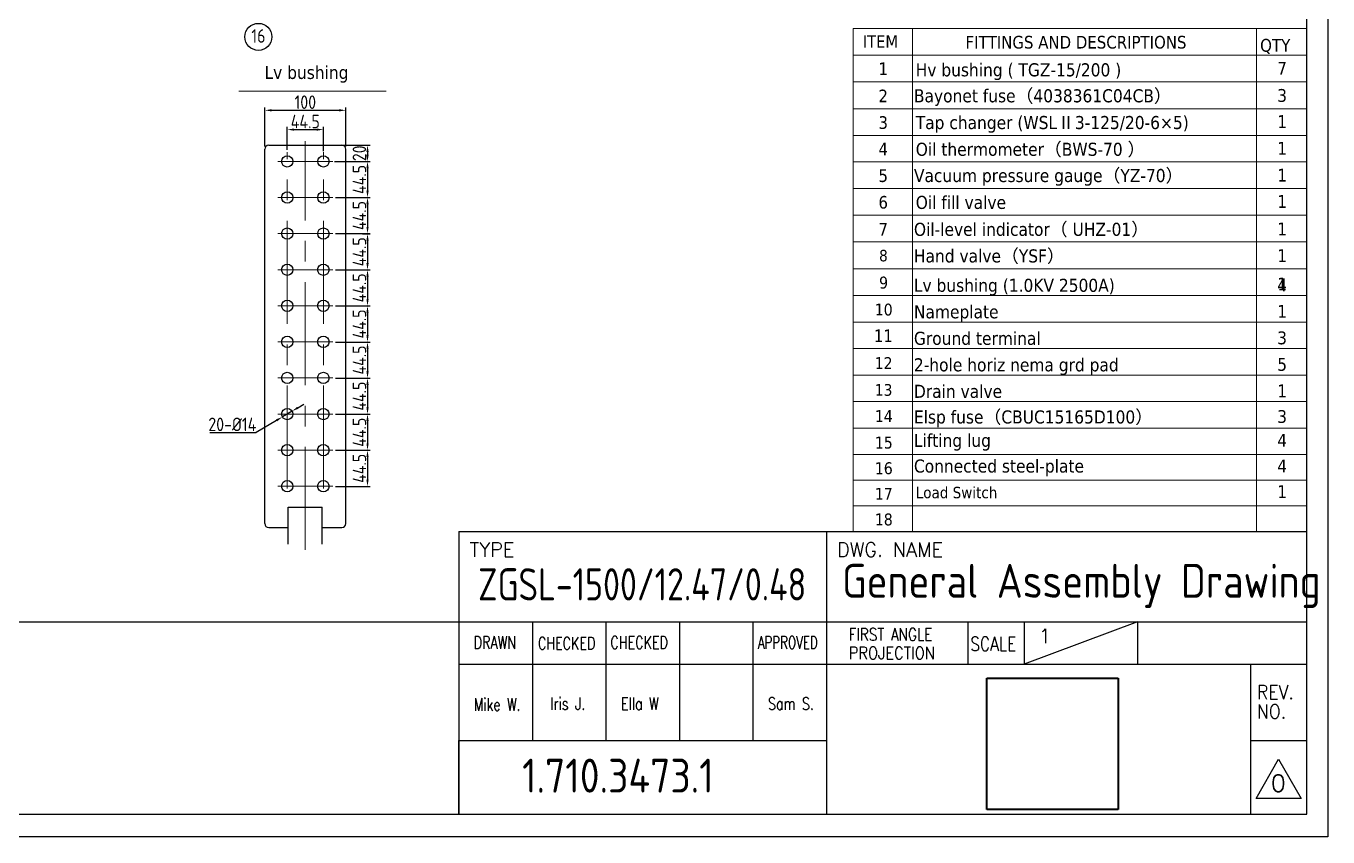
# Model space of a CAD drawing. Extents: x -9568 to -1230, y 8910 to 14862.
# Drawn here: x -6046 to -1230, y 8910 to 11910 of the extents above; entities that cross this region are included whole.
import ezdxf

# ---------------------------------------------------------------- set-up
doc = ezdxf.new("R2010")
doc.units = 0
doc.header["$LTSCALE"] = 12
doc.linetypes.add('CENTER', pattern=[50.8, 31.75, -6.35, 6.35, -6.35])
doc.layers.get('0').update_dxf_attribs({"linetype": 'CONTINUOUS', "lineweight": 25})
doc.layers.get('Defpoints').update_dxf_attribs({"linetype": 'CONTINUOUS'})
for name, color, linetype in [('1', 4, 'CONTINUOUS'), ('2', 3, 'CONTINUOUS'), ('4标注层', 3, 'CONTINUOUS'), ('细线', 1, 'CONTINUOUS')]:
    doc.layers.add(name, color=color, linetype=linetype)
for name, color, linetype, lineweight in [('1粗实线', 4, 'CONTINUOUS', 40), ('中心线', 1, 'CENTER', 20), ('粗实线', 7, 'CONTINUOUS', 25), ('铁心', 3, 'CONTINUOUS', 0)]:
    doc.layers.add(name, color=color, linetype=linetype, lineweight=lineweight)
doc.styles.add('ROMANS', font='romans.shx', dxfattribs={"bigfont": 'whgtxt.shx'})
doc.styles.get("Standard").update_dxf_attribs({"font": 'gbenor.shx', "bigfont": 'gbcbig.shx'})
doc.styles.add('Tahoma$001', font='tahoma.ttf', dxfattribs={"height": 2.159784})
doc.dimstyles.new('1-10横', dxfattribs={"dimscale": 10, "dimtxt": 3.5, "dimasz": 2.5, "dimexe": 1, "dimexo": 1, "dimgap": 0.5, "dimtad": 1, "dimtoh": 1, "dimdec": 1, "dimdsep": 46, "dimtxsty": 'Standard', "dimcen": 0.09, "dimclrd": 256, "dimclre": 256, "dimclrt": 256, "dimadec": 1, "dimazin": 0, "dimtfac": 1, "dimtdec": 1, "dimtmove": 0, "dimatfit": 3, "dimfxl": 1, "dimtzin": 0, "dimarcsym": 0})
picture_1 = doc.add_image_def('image1.jpg', size_in_pixel=(470, 470))

# ---------------------------------------------------------------- blocks, each defined once
blk = doc.blocks.new('*D9069')
at = {"layer": '4标注层', "lineweight": -2}
for p, q in [((-5079.5, 11452.1), (-5079.5, 11537.1)), ((-5054.5, 11527.1), (-4971, 11527.1)), ((-4946, 11447.9), (-4946, 11537.1))]:
    blk.add_line(p, q, dxfattribs=at)
at = {"layer": '4标注层'}
for points in [[(-5054.5, 11531.3), (-5054.5, 11522.9), (-5079.5, 11527.1)], [(-4971, 11522.9), (-4971, 11531.3), (-4946, 11527.1)]]:
    blk.add_solid(points, dxfattribs=at)
at = {"layer": 'Defpoints', "color": 0}
for p in [(-4946, 11527.1), (-5079.5, 11442.1), (-4946, 11437.9)]:
    blk.add_point(p, dxfattribs=at)
at = {"layer": '4标注层', "insert": (-5012.8, 11557.1), "char_height": 50, "attachment_point": 5}
blk.add_mtext('\\A1;44.5', dxfattribs=at)
blk = doc.blocks.new('*D9072')
at = {"layer": '4标注层', "lineweight": -2}
for p, q in [((-5162.8, 11464.4), (-5162.8, 11608.5)), ((-4862.8, 11464.4), (-4862.8, 11608.5)), ((-5137.8, 11598.5), (-4887.8, 11598.5))]:
    blk.add_line(p, q, dxfattribs=at)
at = {"layer": '4标注层'}
for points in [[(-5137.8, 11602.7), (-5137.8, 11594.4), (-5162.8, 11598.5)], [(-4887.8, 11594.4), (-4887.8, 11602.7), (-4862.8, 11598.5)]]:
    blk.add_solid(points, dxfattribs=at)
at = {"layer": 'Defpoints', "color": 0}
for p in [(-4862.8, 11598.5), (-5162.8, 11454.4), (-4862.8, 11454.4)]:
    blk.add_point(p, dxfattribs=at)
at = {"layer": '4标注层', "insert": (-5012.8, 11628.5), "char_height": 50, "attachment_point": 5}
blk.add_mtext('\\A1;100', dxfattribs=at)
blk = doc.blocks.new('*D9075')
at = {"layer": '4标注层', "lineweight": -2}
for p, q in [((-5040.1, 10498.4), (-5018.6, 10511.2)), ((-5119.2, 10451.4), (-5194.4, 10406.7)), ((-5061.6, 10485.7), (-5097.7, 10464.2)), ((-5366, 10406.7), (-5194.4, 10406.7))]:
    blk.add_line(p, q, dxfattribs=at)
at = {"layer": '4标注层'}
for points in [[(-5042.2, 10502), (-5038, 10494.8), (-5061.6, 10485.7)], [(-5117, 10447.8), (-5121.3, 10455), (-5097.7, 10464.2)]]:
    blk.add_solid(points, dxfattribs=at)
at = {"layer": 'Defpoints', "color": 0}
for p in [(-5097.7, 10464.2), (-5061.6, 10485.7)]:
    blk.add_point(p, dxfattribs=at)
at = {"layer": '4标注层', "insert": (-5282.7, 10436.7), "char_height": 50, "attachment_point": 5}
blk.add_mtext('20-%%C14', dxfattribs=at)
blk = doc.blocks.new('*D9077')
at = {"layer": '4标注层', "lineweight": -2}
for p, q in [((-4886.1, 11469.4), (-4772.7, 11469.4)), ((-4782.7, 11444.4), (-4782.7, 11434.4)), ((-4905.3, 11409.4), (-4772.7, 11409.4))]:
    blk.add_line(p, q, dxfattribs=at)
at = {"layer": '4标注层'}
for points in [[(-4778.5, 11444.4), (-4786.8, 11444.4), (-4782.7, 11469.4)], [(-4786.8, 11434.4), (-4778.5, 11434.4), (-4782.7, 11409.4)]]:
    blk.add_solid(points, dxfattribs=at)
at = {"layer": 'Defpoints', "color": 0}
for p in [(-4896.1, 11469.4), (-4915.3, 11409.4), (-4782.7, 11409.4)]:
    blk.add_point(p, dxfattribs=at)
at = {"layer": '4标注层', "insert": (-4812.7, 11439.4), "char_height": 50, "attachment_point": 5, "rotation": 90}
blk.add_mtext('20', dxfattribs=at)
blk = doc.blocks.new('*D9078')
at = {"layer": '4标注层', "lineweight": -2}
for p, q in [((-4800.8, 11409.4), (-4772.7, 11409.4)), ((-4782.7, 11384.4), (-4782.7, 11300.9)), ((-4900.8, 11275.9), (-4772.7, 11275.9))]:
    blk.add_line(p, q, dxfattribs=at)
at = {"layer": '4标注层'}
for points in [[(-4778.5, 11384.4), (-4786.8, 11384.4), (-4782.7, 11409.4)], [(-4786.8, 11300.9), (-4778.5, 11300.9), (-4782.7, 11275.9)]]:
    blk.add_solid(points, dxfattribs=at)
at = {"layer": 'Defpoints', "color": 0}
for p in [(-4810.8, 11409.4), (-4910.8, 11275.9), (-4782.7, 11275.9)]:
    blk.add_point(p, dxfattribs=at)
at = {"layer": '4标注层', "insert": (-4812.7, 11342.7), "char_height": 50, "attachment_point": 5, "rotation": 90}
blk.add_mtext('44.5', dxfattribs=at)
blk = doc.blocks.new('*D9079')
at = {"layer": '4标注层', "lineweight": -2}
for p, q in [((-4800.8, 11275.9), (-4772.7, 11275.9)), ((-4782.7, 11250.9), (-4782.7, 11167.4)), ((-4900.8, 11142.4), (-4772.7, 11142.4))]:
    blk.add_line(p, q, dxfattribs=at)
at = {"layer": '4标注层'}
for points in [[(-4778.5, 11250.9), (-4786.8, 11250.9), (-4782.7, 11275.9)], [(-4786.8, 11167.4), (-4778.5, 11167.4), (-4782.7, 11142.4)]]:
    blk.add_solid(points, dxfattribs=at)
at = {"layer": 'Defpoints', "color": 0}
for p in [(-4810.8, 11275.9), (-4910.8, 11142.4), (-4782.7, 11142.4)]:
    blk.add_point(p, dxfattribs=at)
at = {"layer": '4标注层', "insert": (-4812.7, 11209.2), "char_height": 50, "attachment_point": 5, "rotation": 90}
blk.add_mtext('44.5', dxfattribs=at)
blk = doc.blocks.new('*D9084')
at = {"layer": '4标注层', "lineweight": -2}
for p, q in [((-4800.8, 11141.8), (-4772.7, 11141.8)), ((-4782.7, 11116.8), (-4782.7, 11033.3)), ((-4900.9, 11008.3), (-4772.7, 11008.3))]:
    blk.add_line(p, q, dxfattribs=at)
at = {"layer": '4标注层'}
for points in [[(-4778.6, 11116.8), (-4786.9, 11116.8), (-4782.7, 11141.8)], [(-4786.9, 11033.3), (-4778.6, 11033.3), (-4782.7, 11008.3)]]:
    blk.add_solid(points, dxfattribs=at)
at = {"layer": 'Defpoints', "color": 0}
for p in [(-4810.8, 11141.8), (-4910.9, 11008.3), (-4782.7, 11008.3)]:
    blk.add_point(p, dxfattribs=at)
at = {"layer": '4标注层', "insert": (-4812.7, 11075.1), "char_height": 50, "attachment_point": 5, "rotation": 90}
blk.add_mtext('44.5', dxfattribs=at)
blk = doc.blocks.new('*D9085')
at = {"layer": '4标注层', "lineweight": -2}
for p, q in [((-4800.8, 11008.3), (-4772.7, 11008.3)), ((-4782.7, 10983.3), (-4782.7, 10899.8)), ((-4900.8, 10874.8), (-4772.7, 10874.8))]:
    blk.add_line(p, q, dxfattribs=at)
at = {"layer": '4标注层'}
for points in [[(-4778.5, 10983.3), (-4786.8, 10983.3), (-4782.7, 11008.3)], [(-4786.8, 10899.8), (-4778.5, 10899.8), (-4782.7, 10874.8)]]:
    blk.add_solid(points, dxfattribs=at)
at = {"layer": 'Defpoints', "color": 0}
for p in [(-4810.8, 11008.3), (-4910.8, 10874.8), (-4782.7, 10874.8)]:
    blk.add_point(p, dxfattribs=at)
at = {"layer": '4标注层', "insert": (-4812.7, 10941.6), "char_height": 50, "attachment_point": 5, "rotation": 90}
blk.add_mtext('44.5', dxfattribs=at)
blk = doc.blocks.new('*D9086')
at = {"layer": '4标注层', "lineweight": -2}
for p, q in [((-4800.8, 10874.8), (-4772.7, 10874.8)), ((-4782.7, 10849.8), (-4782.7, 10766.3)), ((-4900.9, 10741.3), (-4772.7, 10741.3))]:
    blk.add_line(p, q, dxfattribs=at)
at = {"layer": '4标注层'}
for points in [[(-4778.6, 10849.8), (-4786.9, 10849.8), (-4782.7, 10874.8)], [(-4786.9, 10766.3), (-4778.6, 10766.3), (-4782.7, 10741.3)]]:
    blk.add_solid(points, dxfattribs=at)
at = {"layer": 'Defpoints', "color": 0}
for p in [(-4810.8, 10874.8), (-4910.9, 10741.3), (-4782.7, 10741.3)]:
    blk.add_point(p, dxfattribs=at)
at = {"layer": '4标注层', "insert": (-4812.7, 10808.1), "char_height": 50, "attachment_point": 5, "rotation": 90}
blk.add_mtext('44.5', dxfattribs=at)
blk = doc.blocks.new('*D9087')
at = {"layer": '4标注层', "lineweight": -2}
for p, q in [((-4800.8, 10741.3), (-4772.7, 10741.3)), ((-4782.7, 10716.3), (-4782.7, 10632.8)), ((-4900.8, 10607.8), (-4772.7, 10607.8))]:
    blk.add_line(p, q, dxfattribs=at)
at = {"layer": '4标注层'}
for points in [[(-4778.5, 10716.3), (-4786.8, 10716.3), (-4782.7, 10741.3)], [(-4786.8, 10632.8), (-4778.5, 10632.8), (-4782.7, 10607.8)]]:
    blk.add_solid(points, dxfattribs=at)
at = {"layer": 'Defpoints', "color": 0}
for p in [(-4810.8, 10741.3), (-4910.8, 10607.8), (-4782.7, 10607.8)]:
    blk.add_point(p, dxfattribs=at)
at = {"layer": '4标注层', "insert": (-4812.7, 10674.6), "char_height": 50, "attachment_point": 5, "rotation": 90}
blk.add_mtext('44.5', dxfattribs=at)
blk = doc.blocks.new('*D9088')
at = {"layer": '4标注层', "lineweight": -2}
for p, q in [((-4800.8, 10607.8), (-4772.7, 10607.8)), ((-4782.7, 10582.8), (-4782.7, 10499.3)), ((-4900.9, 10474.3), (-4772.7, 10474.3))]:
    blk.add_line(p, q, dxfattribs=at)
at = {"layer": '4标注层'}
for points in [[(-4778.6, 10582.8), (-4786.9, 10582.8), (-4782.7, 10607.8)], [(-4786.9, 10499.3), (-4778.6, 10499.3), (-4782.7, 10474.3)]]:
    blk.add_solid(points, dxfattribs=at)
at = {"layer": 'Defpoints', "color": 0}
for p in [(-4810.8, 10607.8), (-4910.9, 10474.3), (-4782.7, 10474.3)]:
    blk.add_point(p, dxfattribs=at)
at = {"layer": '4标注层', "insert": (-4812.7, 10541.1), "char_height": 50, "attachment_point": 5, "rotation": 90}
blk.add_mtext('44.5', dxfattribs=at)
blk = doc.blocks.new('*D9089')
at = {"layer": '4标注层', "lineweight": -2}
for p, q in [((-4800.8, 10474.3), (-4772.7, 10474.3)), ((-4782.7, 10449.3), (-4782.7, 10365.8)), ((-4900.8, 10340.8), (-4772.7, 10340.8))]:
    blk.add_line(p, q, dxfattribs=at)
at = {"layer": '4标注层'}
for points in [[(-4778.5, 10449.3), (-4786.8, 10449.3), (-4782.7, 10474.3)], [(-4786.8, 10365.8), (-4778.5, 10365.8), (-4782.7, 10340.8)]]:
    blk.add_solid(points, dxfattribs=at)
at = {"layer": 'Defpoints', "color": 0}
for p in [(-4810.8, 10474.3), (-4910.8, 10340.8), (-4782.7, 10340.8)]:
    blk.add_point(p, dxfattribs=at)
at = {"layer": '4标注层', "insert": (-4812.7, 10407.6), "char_height": 50, "attachment_point": 5, "rotation": 90}
blk.add_mtext('44.5', dxfattribs=at)
blk = doc.blocks.new('*D9090')
at = {"layer": '4标注层', "lineweight": -2}
for p, q in [((-4800.8, 10340.8), (-4772.7, 10340.8)), ((-4782.7, 10315.8), (-4782.7, 10232.3)), ((-4900.9, 10207.3), (-4772.7, 10207.3))]:
    blk.add_line(p, q, dxfattribs=at)
at = {"layer": '4标注层'}
for points in [[(-4778.6, 10315.8), (-4786.9, 10315.8), (-4782.7, 10340.8)], [(-4786.9, 10232.3), (-4778.6, 10232.3), (-4782.7, 10207.3)]]:
    blk.add_solid(points, dxfattribs=at)
at = {"layer": 'Defpoints', "color": 0}
for p in [(-4810.8, 10340.8), (-4910.9, 10207.3), (-4782.7, 10207.3)]:
    blk.add_point(p, dxfattribs=at)
at = {"layer": '4标注层', "insert": (-4812.7, 10274.1), "char_height": 50, "attachment_point": 5, "rotation": 90}
blk.add_mtext('44.5', dxfattribs=at)

msp = doc.modelspace()

# ---------------------------------------------------------------- linework, layer by layer
at = {"layer": '1', "lineweight": -3, "ltscale": 2}
for points in [[(-9568.49388, 14861.99982), (-1230.32848, 14861.99982), (-1230.32848, 8910.44944), (-9568.49388, 8910.44944)], [(-9336.97166, 8995.35275), (-1308.13211, 8995.35275), (-1308.13211, 14766.08118), (-9336.97166, 14766.08118)]]:
    msp.add_lwpolyline(points, close=True, dxfattribs=at)
at = {"layer": '2'}
for p, q in [((-4444.39756, 10040.77457), (-1308.13211, 10040.77457)), ((-4444.39756, 10040.77457), (-4444.39756, 8995.35275)), ((-3085.3492, 10040.77457), (-3085.3492, 8995.35275)), ((-9336.97166, 9706.23959), (-1308.13211, 9706.23959)), ((-4172.58789, 9706.23959), (-4172.58789, 9267.83743)), ((-3900.77822, 9706.23959), (-3900.77822, 9267.83743)), ((-3628.96854, 9706.23959), (-3628.96854, 9267.83743)), ((-3357.15887, 9706.23959), (-3357.15887, 9267.83743)), ((-2562.63829, 9706.23959), (-2562.63829, 9549.42632)), ((-1935.3852, 9706.23959), (-2353.55393, 9549.42632)), ((-2353.55393, 9706.23959), (-2353.55393, 9549.42632)), ((-1935.3852, 9706.23959), (-1935.3852, 9549.42632)), ((-4444.39756, 9549.42632), (-3085.3492, 9549.42632)), ((-3085.3492, 9549.42632), (-1308.13211, 9549.42632)), ((-1517.21647, 9549.42632), (-1517.21647, 8995.35275)), ((-4444.39756, 9267.83743), (-3085.3492, 9267.83743)), ((-4444.39756, 8996.02776), (-4444.39756, 9267.83743)), ((-1517.21647, 9267.83743), (-1308.13211, 9267.83743)), ((-1496.30804, 9052.87784), (-1412.67429, 9197.73573)), ((-1412.67429, 9197.73573), (-1329.04055, 9052.87784)), ((-1329.04055, 9052.87784), (-1496.30804, 9052.87784))]:
    msp.add_line(p, q, dxfattribs=at)
msp.add_circle((-5186.25578, 11870.15458, 884.3993), 50, dxfattribs=at)
at = {"layer": '中心线'}
for p, q in [((-5012.87906, 9972.05267, 82.66856), (-5012.79302, 11484.41476, 82.66856)), ((-5079.62906, 10198.91476, 82.66856), (-5079.54302, 11443.91476, 82.66856)), ((-4946.12906, 10198.91476, 82.66856), (-4946.04302, 11443.91476, 82.66856)), ((-5114.79302, 11409.41476, 82.66856), (-4910.79302, 11409.41476, 82.66856)), ((-5114.84511, 11275.91476, 82.66856), (-4910.84511, 11275.91476, 82.66856)), ((-5114.84511, 11142.41476, 82.66856), (-4910.84511, 11142.41476, 82.66856)), ((-5114.87906, 11008.91476, 82.66856), (-4910.87906, 11008.91476, 82.66856)), ((-5114.87906, 10875.41476, 82.66856), (-4910.87906, 10875.41476, 82.66856)), ((-5114.87906, 10741.91476, 82.66856), (-4910.87906, 10741.91476, 82.66856)), ((-5114.87906, 10608.41476, 82.66856), (-4910.87906, 10608.41476, 82.66856)), ((-5114.87906, 10474.91476, 82.66856), (-4910.87906, 10474.91476, 82.66856)), ((-5114.87906, 10341.41476, 82.66856), (-4910.87906, 10341.41476, 82.66856)), ((-5114.87906, 10207.91476, 82.66856), (-4910.87906, 10207.91476, 82.66856)), ((-5114.87906, 10207.91476, 82.66856), (-4910.87906, 10207.91476, 82.66856))]:
    msp.add_line(p, q, dxfattribs=at)
at = {"layer": '粗实线'}
for p, q in [((-5147.79302, 11469.41476, 82.66856), (-4877.79302, 11469.41476, 82.66856)), ((-5162.87906, 10069.91476, 82.66856), (-5162.79302, 11454.41476, 82.66856)), ((-4862.87906, 10069.91476, 82.66856), (-4862.79302, 11454.41476, 82.66856)), ((-5075.87906, 9993.07742, 82.66856), (-5075.87906, 10129.91476, 82.66856)), ((-5075.87906, 10129.91476, 82.66856), (-4949.87906, 10129.91476, 82.66856)), ((-4949.87906, 9993.07742, 82.66856), (-4949.87906, 10129.91476, 82.66856)), ((-5147.87906, 10054.91476, 82.66856), (-5075.87906, 10054.91476, 82.66856)), ((-4949.87906, 10054.91476, 82.66856), (-4877.87906, 10054.91476, 82.66856))]:
    msp.add_line(p, q, dxfattribs=at)
for centre in [(-5079.54302, 11409.41476, 82.66856), (-4946.04302, 11409.41476, 82.66856), (-5079.59511, 11275.91476, 82.66856), (-4946.09511, 11275.91476, 82.66856), (-5079.59511, 11142.41476, 82.66856), (-4946.09511, 11142.41476, 82.66856), (-5079.62906, 11008.91476, 82.66856), (-4946.12906, 11008.91476, 82.66856), (-5079.62906, 10875.41476, 82.66856), (-4946.12906, 10875.41476, 82.66856), (-5079.62906, 10741.91476, 82.66856), (-4946.12906, 10741.91476, 82.66856), (-5079.62906, 10608.41476, 82.66856), (-4946.12906, 10608.41476, 82.66856), (-5079.62906, 10474.91476, 82.66856), (-4946.12906, 10474.91476, 82.66856), (-5079.62906, 10341.41476, 82.66856), (-4946.12906, 10341.41476, 82.66856), (-5079.62906, 10207.91476, 82.66856), (-4946.12906, 10207.91476, 82.66856)]:
    msp.add_circle(centre, 21, dxfattribs=at)
for centre, start, end in [((-5147.79302, 11454.41476, 82.66856), 90, 180), ((-4877.79302, 11454.41476, 82.66856), 0, 90), ((-5147.87906, 10069.91476, 82.66856), 180, 270), ((-4877.87906, 10069.91476, 82.66856), 270, 0)]:
    msp.add_arc(centre, 15, start, end, dxfattribs=at)
at = {"layer": '铁心'}
msp.add_line((-5258.22007, 11669.18312, 82.66856), (-4713.16669, 11669.18312, 82.66856), dxfattribs=at)
for points in [[(-1308.13211, 11901.22764), (-2986.81673, 11901.22764), (-2986.81673, 11901.22764)], [(-1308.13211, 11901.22764), (-2986.81673, 11901.22764), (-2986.81673, 11901.22764)], [(-2986.81673, 11901.22764), (-1308.13211, 11901.22764)], [(-2986.81673, 11900.81911), (-2986.81673, 11802.77151), (-1308.13211, 11802.77151)], [(-2767.43524, 11901.22764), (-2767.43524, 10040.77457)], [(-2767.43524, 11900.81911), (-2767.43524, 11802.77151), (-2767.43524, 11802.77151)], [(-1494.42254, 11901.22764), (-1494.42254, 10040.77457)], [(-1494.42254, 11900.81911), (-1494.42254, 11802.77151), (-1494.42254, 11802.77151)], [(-2986.81673, 11802.77151), (-2986.81673, 10419.89193)], [(-1308.13211, 11802.77151), (-2986.81673, 11802.77151), (-2986.81673, 11802.77151)], [(-1308.13211, 11802.77151), (-2986.81673, 11802.77151), (-2986.81673, 11802.77151)], [(-2986.81673, 11802.36298), (-2986.81673, 11704.31539), (-1308.13211, 11704.31539)], [(-1308.13211, 11704.31539), (-2986.81673, 11704.31539), (-2986.81673, 11704.31539)], [(-1308.13211, 11704.31539), (-2986.81673, 11704.31539), (-2986.81673, 11704.31539)], [(-2986.81673, 11702.27273), (-2986.81673, 11604.22514), (-1308.13211, 11604.22514)], [(-1308.13211, 11604.22514), (-2986.81673, 11604.22514), (-2986.81673, 11604.22514)], [(-1308.13211, 11604.22514), (-2986.81673, 11604.22514), (-2986.81673, 11604.22514)], [(-2986.81673, 11603.81661), (-2986.81673, 11505.76901), (-1308.13211, 11505.76901)], [(-1308.13211, 11505.76901), (-2986.81673, 11505.76901), (-2986.81673, 11505.76901)], [(-1308.13211, 11505.76901), (-2986.81673, 11505.76901), (-2986.81673, 11505.76901)], [(-2986.81673, 11505.36048), (-2986.81673, 11407.31289), (-1308.13211, 11407.31289)], [(-1308.13211, 11407.31289), (-2986.81673, 11407.31289), (-2986.81673, 11407.31289)], [(-1308.13211, 11407.31289), (-2986.81673, 11407.31289), (-2986.81673, 11407.31289)], [(-2986.81673, 11407.31289), (-2986.81673, 11309.2653), (-1308.13211, 11309.2653)], [(-1308.13211, 11309.2653), (-2986.81673, 11309.2653)], [(-1308.13211, 11309.2653), (-2986.81673, 11309.2653), (-2986.81673, 11309.2653)], [(-2986.81673, 11308.85677), (-2986.81673, 11210.80917), (-1308.13211, 11210.80917)], [(-1308.13211, 11210.80917), (-2986.81673, 11210.80917), (-2986.81673, 11210.80917)], [(-2986.81673, 11210.40064), (-2986.81673, 11112.35305), (-1308.13211, 11112.35305)], [(-1308.13211, 11112.35305), (-2986.81673, 11112.35305), (-2986.81673, 11112.35305)], [(-2986.81673, 11109.90186), (-2986.81673, 11011.85427), (-1308.13211, 11011.85427)], [(-1308.13211, 11011.85427), (-2986.81673, 11011.85427), (-2986.81673, 11011.85427)], [(-1308.13211, 11011.85427), (-2986.81673, 11011.85427), (-2986.81673, 11011.85427)], [(-2986.81673, 11011.44574), (-2986.81673, 10913.39814), (-1308.13211, 10913.39814)], [(-1308.13211, 10913.39814), (-2986.81673, 10913.39814), (-2986.81673, 10913.39814)], [(-1308.13211, 10913.39814), (-2986.81673, 10913.39814), (-2986.81673, 10913.39814)], [(-2986.81673, 10913.39814), (-2986.81673, 10815.35055), (-1308.13211, 10815.35055)], [(-2986.81673, 10913.39814), (-2986.81673, 10815.35055), (-1308.13211, 10815.35055)], [(-2986.81673, 10815.35055), (-2986.81673, 10717.30296), (-1308.13211, 10717.30296)], [(-2986.81673, 10815.35055), (-2986.81673, 10717.30296), (-1308.13211, 10717.30296)], [(-2986.81673, 10717.30296), (-2986.81673, 10619.25537), (-1308.13211, 10619.25537)], [(-2986.81673, 10717.30296), (-2986.81673, 10619.25537), (-1308.13211, 10619.25537)], [(-2986.81673, 10619.25537), (-2986.81673, 10521.20777), (-1308.13211, 10521.20777)], [(-2986.81673, 10619.25537), (-2986.81673, 10521.20777), (-1308.13211, 10521.20777)], [(-2986.81673, 10615.98711), (-2986.81673, 10517.93952)], [(-2986.81673, 10521.20777), (-2986.81673, 10423.16018), (-1308.13211, 10423.16018)], [(-2986.81673, 10521.20777), (-2986.81673, 10423.16018), (-1308.13211, 10423.16018)], [(-2986.81673, 10423.16018), (-2986.81673, 10325.11259), (-1308.13211, 10325.11259)], [(-2986.81673, 10423.16018), (-2986.81673, 10325.11259), (-1308.13211, 10325.11259)], [(-2986.81673, 10328.38084), (-2986.81673, 10230.33325), (-1308.13211, 10230.33325)], [(-2986.81673, 10328.38084), (-2986.81673, 10230.33325), (-1308.13211, 10230.33325)], [(-2986.81673, 10233.6015), (-2986.81673, 10135.55391), (-1308.13211, 10135.55391)], [(-2986.81673, 10233.6015), (-2986.81673, 10135.55391), (-1308.13211, 10135.55391)], [(-2986.81673, 10138.82216), (-2986.81673, 10040.77457), (-1308.13211, 10040.77457)], [(-2986.81673, 10138.82216), (-2986.81673, 10040.77457), (-1308.13211, 10040.77457)], [(-3150.7519, 10040.77457), (-1308.13211, 10040.77457), (-1308.13211, 9932.70352)]]:
    msp.add_lwpolyline(points, dxfattribs=at)

# ---------------------------------------------------------------- texts
at = {"color": 4, "width": 0.9}
msp.add_text('ZGSL-1500/12.47/0.48', height=119.1780871, dxfattribs=at).set_placement((-4373.94765, 9785.29019))
at = {"color": 4}
msp.add_text('1.710.3473.1', height=125.450618, dxfattribs=at).set_placement((-4210.94969, 9074.59608))
at = {"layer": '1', "color": 4}
msp.add_text('General Assembly Drawing', height=125.450618, dxfattribs=at).set_placement((-3027.44584, 9795.17084))
at = {"layer": '2', "style": 'ROMANS'}
for s, height, p in [('TYPE', 52.271091, (-4405.26639, 9947.29441)), ('DWG. NAME', 52.271091, (-3046.21803, 9947.29441)), ('1', 52.27109, (-2299.23725, 9627.5761))]:
    msp.add_text(s, height=height, dxfattribs=at).set_placement(p)
for s, height, width, p in [('FIRST ANGLE', 45.9985599, 0.8, (-3002.82353, 9636.84287)), ('DRAWN', 45.99856, 0.75, (-4389.91967, 9606.88964)), ('CHECKED', 45.99856, 0.75, (-4152.59302, 9603.9744)), ('CHECKED', 45.99856, 0.75, (-3884.49427, 9606.88966)), ('APPROVED', 45.99856, 0.7, (-3339.50783, 9606.88966)), ('SCALE', 52.271091, 0.8, (-2553.39735, 9598.94036)), ('PROJECTION', 45.99856, 0.86, (-3002.82353, 9567.90539)), ('REV.', 52.271091, 0.9, (-1493.44327, 9420.05215)), ('Mike W.', 45.99856, 0.75, (-4389.70024, 9377.429)), ('Iris J.', 45.99856, 0.75, (-4106.99971, 9380.5185)), ('Ella W', 45.99856, 0.75, (-3845.06461, 9380.5185)), ('Sam S.', 45.99856, 0.75, (-3301.44527, 9380.5185)), ('NO.', 52.271091, 0.9, (-1493.44327, 9348.76909))]:
    msp.add_text(s, height=height, dxfattribs=dict(at, width=width)).set_placement(p)
at = {"layer": '2', "color": 4, "style": 'ROMANS'}
msp.add_text('0', height=62.72531, dxfattribs=at).set_placement((-1440.75938, 9077.96985))
at = {"layer": '细线', "color": 3, "linetype": 'ByBlock', "lineweight": -3, "ltscale": 0.5, "insert": (-5186.25578, 11873.52299, 884.3993), "char_height": 50, "width": 100, "attachment_point": 5}
msp.add_mtext('16', dxfattribs=at)
at = {"layer": '铁心', "style": 'Tahoma$001'}
for s, height, p in [('ITEM', 46.102995, (-2950.89768, 11829.8117)), ('FITTINGS AND DESCRIPTIONS', 46.8401845, (-2570.74339, 11826.9866)), ('QTY', 47.321606, (-1481.41756, 11815.28264)), ('Lv bushing', 48.396595, (-5163.59666, 11714.40683)), ('1', 46.67413, (-2892.85446, 11728.82729)), ('Hv bushing ( TGZ-15/200 )', 48.3965952, (-2755.07911, 11724.10532)), ('7', 47.49187, (-1417.61859, 11730.17858)), ('2', 46.67413, (-2892.85446, 11628.32851)), ('Bayonet fuse（4038361C04CB）', 48.3965952, (-2761.72018, 11628.04838)), ('3', 47.49187, (-1417.61859, 11629.6798)), ('3', 46.67413, (-2892.85446, 11529.87238)), ('Tap changer (WSLⅡ3-125/20-6×5)', 48.3965952, (-2755.07911, 11529.03146)), ('1', 47.49187, (-1417.61859, 11533.06207)), ('4', 46.67413, (-2892.85446, 11431.82479)), ('Oil thermometer（BWS-70 ）', 48.3965952, (-2755.07911, 11430.16681)), ('1', 47.49187, (-1417.61859, 11434.19741)), ('5', 46.67413, (-2892.85446, 11333.36866)), ('Vacuum pressure gauge（YZ-70）', 48.3965952, (-2761.72018, 11333.08854)), ('1', 47.49187, (-1417.61859, 11334.71996)), ('6', 46.67413, (-2892.85446, 11234.91254)), ('Oil fill valve', 48.3965952, (-2755.07911, 11233.66309)), ('1', 47.49187, (-1417.61859, 11237.6937)), ('7', 46.67413, (-2892.85446, 11134.82229)), ('Oil-level indicator（ UHZ-01）', 48.3965952, (-2761.72018, 11134.13364)), ('1', 47.49187, (-1417.61859, 11135.76506)), ('8', 42.59351, (-2890.5045, 11039.63442)), ('Hand valve（YSF）', 48.3965952, (-2761.72018, 11035.67751)), ('1', 47.49187, (-1417.61859, 11037.30893)), ('9', 44.18167, (-2890.5045, 10939.13564)), ('1', 47.49187, (-1417.61859, 10932.3163)), ('Lv bushing (1.0KV 2500A)', 48.3965952, (-2761.72018, 10927.0081)), ('4', 47.49187, (-1417.61859, 10929.04805)), ('10', 43.871075, (-2906.336, 10839.45392)), ('Nameplate', 48.396595, (-2761.72018, 10828.96051)), ('1', 47.49187, (-1417.61859, 10831.00045)), ('11', 46.674135, (-2909.74139, 10740.99779)), ('Ground terminal', 48.3965952, (-2761.72018, 10730.91291)), ('3', 47.49187, (-1417.61859, 10732.95286)), ('12', 43.68992, (-2906.336, 10641.72461)), ('2-hole horiz nema grd pad', 48.3965952, (-2761.72018, 10632.86532)), ('5', 47.49187, (-1417.61859, 10634.90527)), ('13', 43.342299, (-2906.336, 10542.45142)), ('Drain valve ', 48.3965952, (-2761.72018, 10534.81773)), ('1', 47.49187, (-1417.61859, 10536.85768)), ('14', 44.181672, (-2906.336, 10445.22089)), ('Elsp fuse（CBUC15165D100）', 48.3965952, (-2761.72018, 10440.03839)), ('3', 47.49187, (-1417.61859, 10442.07834)), ('Lifting lug', 48.3965952, (-2761.72018, 10353.24043)), ('4', 47.49187, (-1417.61859, 10353.8355)), ('15', 44.181672, (-2906.336, 10347.1733)), ('Connected steel-plate', 48.3965952, (-2761.72018, 10258.46109)), ('4', 47.49187, (-1417.61859, 10259.05617)), ('16', 44.181672, (-2906.336, 10252.39396)), ('1', 47.49187, (-1417.61859, 10164.27683)), ('17', 44.181672, (-2906.336, 10157.61462)), ('18', 44.181672, (-2906.336, 10062.83528))]:
    msp.add_text(s, height=height, dxfattribs=at).set_placement(p)
at = {"layer": '铁心', "extrusion": (-0.004685, -0.017452, 0.999837), "style": 'Tahoma$001'}
msp.add_text('Load Switch', height=42.3470208, rotation=15.02891133, dxfattribs=at).set_placement((-5295.83999, 9100.81188, -125.74867))

# ---------------------------------------------------------------- dimensions: what is measured, and where the dimension line sits
at = {"layer": '4标注层'}
for base, p1, p2, text, picture, middle in [((-4862.79302, 11598.52333, 82.66856), (-5162.79302, 11454.41476, 82.66856), (-4862.79302, 11454.41476, 82.66856), '\\A1;100', '*D9072', (-5012.79302, 11628.52333, 82.66856)), ((-4946.04302, 11527.09715, 82.66856), (-5079.54302, 11442.069, 82.66856), (-4946.04302, 11437.86265, 82.66856), '\\A1;44.5', '*D9069', (-5012.79302, 11557.09715, 82.66856))]:
    dim = msp.add_linear_dim(base=base, p1=p1, p2=p2, text=text, dimstyle='1-10横', override={"dimtxt": 5, "dimtxsty": 'Standard'}, dxfattribs=at)
    dim.commit()
    dim.dimension.update_dxf_attribs({"geometry": picture, "text_midpoint": middle})
for base, p1, p2, text, picture, middle in [((-4782.68112, 11409.41476), (-4896.06108, 11469.41476, 82.66856), (-4915.30098, 11409.41476, 82.66856), '20', '*D9077', (-4812.68112, 11439.41476)), ((-4782.68112, 11275.91476), (-4810.75302, 11409.41476, 82.66856), (-4910.84511, 11275.91476, 82.66856), '44.5', '*D9078', (-4812.68112, 11342.66476)), ((-4782.68112, 11142.41476, -82.66856), (-4810.75302, 11275.91476), (-4910.84511, 11142.41476), '44.5', '*D9079', (-4812.68112, 11209.16476, -82.66856)), ((-4782.74637, 11008.34746, -82.66856), (-4810.81826, 11141.84746), (-4910.91035, 11008.34746), '44.5', '*D9084', (-4812.74637, 11075.09746, -82.66856)), ((-4782.68112, 10874.84746, -82.66856), (-4810.75302, 11008.34746), (-4910.84511, 10874.84746), '44.5', '*D9085', (-4812.68112, 10941.59746, -82.66856)), ((-4782.74637, 10741.34746, -82.66856), (-4810.81826, 10874.84746), (-4910.91035, 10741.34746), '44.5', '*D9086', (-4812.74637, 10808.09746, -82.66856)), ((-4782.68112, 10607.84746, -82.66856), (-4810.75302, 10741.34746), (-4910.84511, 10607.84746), '44.5', '*D9087', (-4812.68112, 10674.59746, -82.66856)), ((-4782.74637, 10474.34746, -82.66856), (-4810.81826, 10607.84746), (-4910.91035, 10474.34746), '44.5', '*D9088', (-4812.74637, 10541.09746, -82.66856)), ((-4782.68112, 10340.84746, -82.66856), (-4810.75302, 10474.34746), (-4910.84511, 10340.84746), '44.5', '*D9089', (-4812.68112, 10407.59746, -82.66856)), ((-4782.74637, 10207.34746, -82.66856), (-4810.81826, 10340.84746), (-4910.91035, 10207.34746), '44.5', '*D9090', (-4812.74637, 10274.09746, -82.66856))]:
    dim = msp.add_linear_dim(base=base, p1=p1, p2=p2, angle=90, text=text, dimstyle='1-10横', override={"dimtxt": 5, "dimtxsty": 'Standard'}, dxfattribs=at)
    dim.commit()
    dim.dimension.update_dxf_attribs({"geometry": picture, "text_midpoint": middle})
dim = msp.add_diameter_dim_2p(p1=(-5061.58057, 10485.65031, 82.66856), p2=(-5097.67755, 10464.17921, 82.66856), text='20-%%C14', dimstyle='1-10横', override={"dimtxt": 5, "dimtxsty": 'Standard'}, dxfattribs=at)
dim.commit()
dim.dimension.update_dxf_attribs({"geometry": '*D9075', "text_midpoint": (-5282.70674, 10406.66286, 82.66856), "dimtype": 163})

# ---------------------------------------------------------------- pictures from other files: only their frames are drawn
at = {"layer": '1粗实线', "ltscale": 196.02172}
image = msp.add_image(picture_1, insert=(-2491.8134, 9011.8392, 82.66856), size_in_units=(486.05296, 486.05296), rotation=0, dxfattribs=at)
image.dxf.flags = 7

doc.saveas('drawing.dxf')
